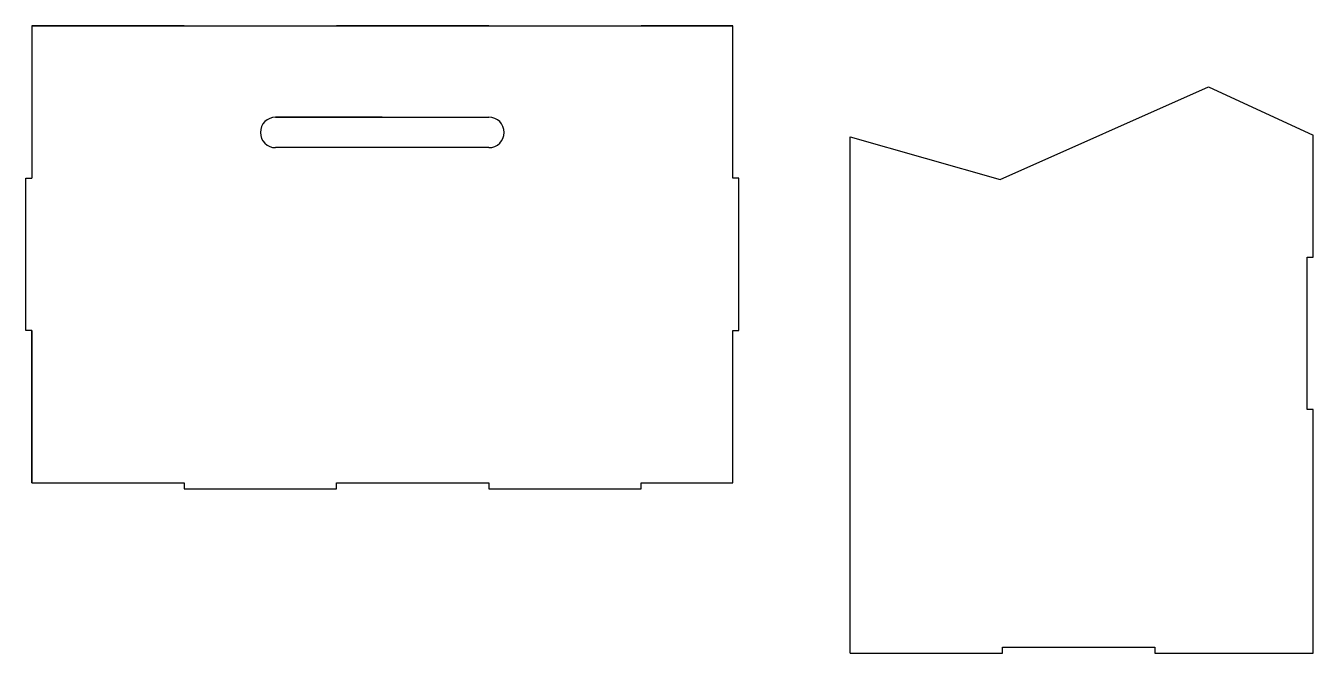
# Model space of a CAD drawing. Header units: millimetres. Extents: x 102 to 947, y 131 to 543.
import ezdxf

# ---------------------------------------------------------------- set-up
doc = ezdxf.new("R2010")
doc.units = ezdxf.units.MM

msp = doc.modelspace()

# ---------------------------------------------------------------- linework, layer by layer
at = {"color": 7, "linetype": 'Continuous', "lineweight": 25}
for p, q in [((105.71, 543.07), (105.71, 443.07)), ((205.71, 543.07), (105.71, 543.07)), ((405.71, 543.07), (305.71, 543.07)), ((565.71, 543.07), (505.71, 543.07)), ((565.71, 443.07), (565.71, 543.07)), ((101.71, 443.07), (105.71, 443.07)), ((101.71, 343.07), (101.71, 443.07)), ((569.71, 443.07), (565.71, 443.07)), ((569.71, 343.07), (569.71, 443.07)), ((942.75, 391.25), (946.75, 391.25)), ((942.75, 291.25), (942.75, 391.25)), ((105.71, 343.07), (101.71, 343.07)), ((105.71, 343.07), (105.71, 243.07)), ((565.71, 343.07), (569.71, 343.07)), ((565.71, 243.07), (565.71, 343.07)), ((946.75, 291.25), (942.75, 291.25)), ((946.75, 131.25), (946.75, 291.25)), ((105.71, 243.07), (205.71, 243.07)), ((205.71, 243.07), (205.71, 239.07)), ((205.71, 239.07), (305.71, 239.07)), ((305.71, 243.07), (405.71, 243.07)), ((305.71, 239.07), (305.71, 243.07)), ((405.71, 243.07), (405.71, 239.07)), ((405.71, 239.07), (505.71, 239.07)), ((505.71, 239.07), (505.71, 243.07)), ((505.71, 243.07), (565.71, 243.07)), ((742.75, 135.25), (842.75, 135.25)), ((742.75, 131.25), (742.75, 135.25)), ((842.75, 135.25), (842.75, 131.25)), ((642.75, 131.25), (742.75, 131.25)), ((842.75, 131.25), (946.75, 131.25))]:
    msp.add_line(p, q, dxfattribs=at)
for p, q in [((105.71, 543.07), (205.71, 543.07)), ((105.71, 543.07), (205.71, 543.07)), ((105.71, 543.07), (335.71, 543.07)), ((205.71, 543.07), (505.71, 543.07)), ((305.71, 543.07), (405.71, 543.07)), ((305.71, 543.07), (335.71, 543.07)), ((505.71, 543.07), (565.71, 543.07)), ((741.35, 442.14), (877.9, 503.07)), ((877.9, 503.07), (946.75, 471.25)), ((335.71, 483.07), (265.71, 483.07)), ((265.71, 483.07), (405.71, 483.07)), ((335.71, 483.07), (265.71, 483.07)), ((642.75, 470.12), (741.35, 442.14)), ((642.75, 131.25), (642.75, 470.12)), ((946.75, 391.25), (946.75, 471.25)), ((405.71, 463.07), (265.71, 463.07)), ((105.71, 243.07), (105.71, 343.07))]:
    msp.add_line(p, q)
for centre, start, end in [((265.71, 473.07), 90, 270), ((405.71, 473.07), 270, 90)]:
    msp.add_arc(centre, 10, start, end)

doc.saveas('drawing.dxf')
